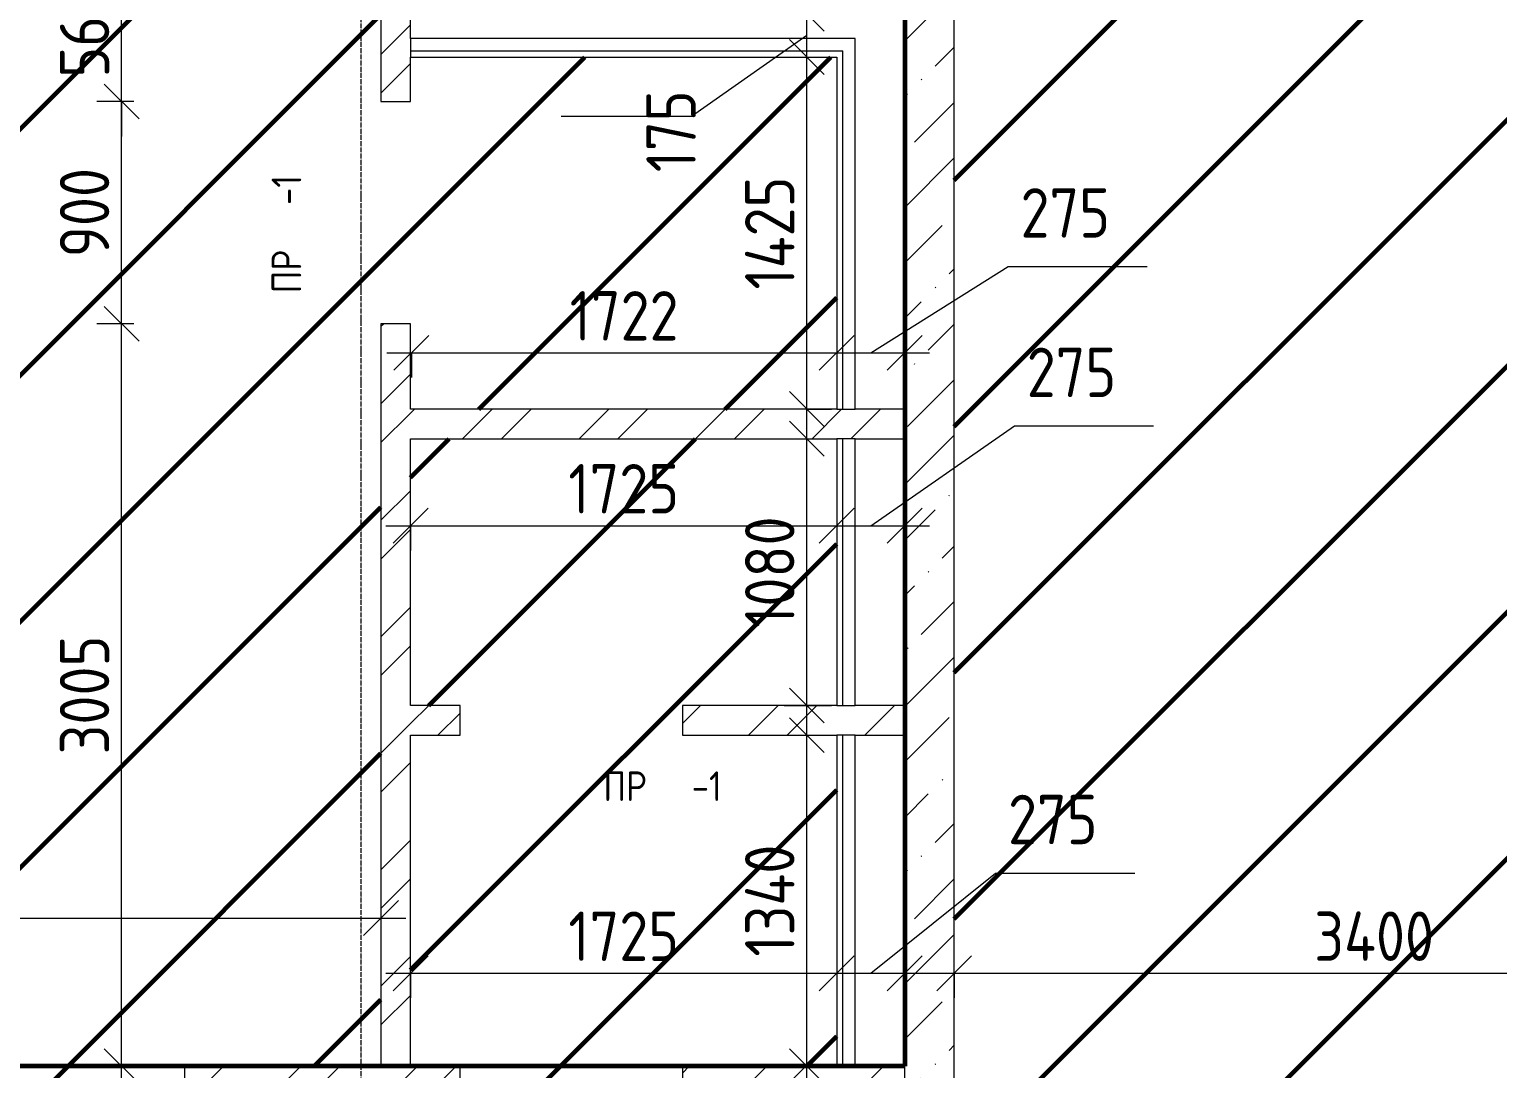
# Model space of a CAD drawing. Header units: millimetres. Extents: x -56773 to 323062, y -262288 to 76460.
# Drawn here: x 38457 to 44400, y 3715 to 7922 of the extents above; entities that cross this region are included whole.
import ezdxf

# ---------------------------------------------------------------- set-up
doc = ezdxf.new("R2010")
doc.units = ezdxf.units.MM
doc.linetypes.add('ADSK_Линия сетки', pattern=[25, 20, -2.5, 0, -2.5])
for name, color, linetype, lineweight in [('1.1) Шлифовка потолка', 5, 'Continuous', 60), ('Марки', 7, 'Continuous', 20), ('Оси', 7, 'Continuous', 9), ('Размеры', 7, 'Continuous', 9), ('Стены внутренние', 7, 'Continuous', 18), ('Стены наружные', 7, 'Continuous', 18), ('Стены штриховка', 7, 'Continuous', 9)]:
    doc.layers.add(name, color=color, linetype=linetype, lineweight=lineweight)
doc.styles.add('GOST Common_3', font='', dxfattribs={"width": 0.9, "height": 200})
doc.styles.add('GOST Common_9', font='', dxfattribs={"width": 0.9, "height": 120})
doc.styles.get('GOST Common_3').set_extended_font_data('GOST Common')
doc.styles.get('GOST Common_9').set_extended_font_data('GOST Common')
doc.dimstyles.new('ADSK_Основной_2_0_1', dxfattribs={"dimscale": 304.8, "dimtxt": 201.142999, "dimasz": 0.463911, "dimexe": 0.328084, "dimexo": 0.328084, "dimgap": 0.164042, "dimtad": 1, "dimdec": 3, "dimrnd": 0.001, "dimdsep": 46, "dimtxsty": 'GOST Common_3', "dimblk1": 'OBLIQUE', "dimblk2": 'OBLIQUE', "dimsah": 1, "dimcen": 0.09, "dimdle": 0.328084, "dimazin": 2, "dimtfac": 1, "dimtdec": 4, "dimtix": 1, "dimtmove": 1, "dimatfit": 3, "dimfxl": 1, "dimtvp": 1, "dimtolj": 1, "dimtzin": 0, "dimlwd": 20, "dimlwe": 20, "dimarcsym": 2})
doc.dimstyles.new('ADSK_Основной_2_0_2', dxfattribs={"dimscale": 304.8, "dimtxt": 201.142999, "dimasz": 0.463911, "dimexe": 0.328084, "dimexo": 0.328084, "dimgap": 0.164042, "dimtad": 1, "dimdec": 3, "dimrnd": 0.001, "dimdsep": 46, "dimtxsty": 'GOST Common_3', "dimblk1": 'OBLIQUE', "dimblk2": 'OBLIQUE', "dimsah": 1, "dimcen": 0.09, "dimdle": 0.328084, "dimazin": 2, "dimtfac": 1, "dimtdec": 4, "dimtix": 1, "dimtmove": 0, "dimatfit": 3, "dimfxl": 1, "dimtvp": 1, "dimtolj": 1, "dimtzin": 0, "dimlwd": 20, "dimlwe": 20, "dimarcsym": 2})
pattern_1 = [(45, (0, 0), (-235.7317, 235.7317), []), (45, (157.15, 0), (-235.7317, 235.7317), [])]
pattern_2 = [(90, (0, 0), (-100, 6e-15), [])]

# ---------------------------------------------------------------- blocks, each defined once
blk = doc.blocks.new('_Oblique')
at = {"color": 0, "linetype": 'ByBlock', "lineweight": -2}
blk.add_line((-0.5, -0.5), (0.5, 0.5), dxfattribs=at)
blk = doc.blocks.new('DIMBLOCK453-Кладочный план подвала')
at = {"layer": 'Defpoints', "color": 0, "transparency": 16777216}
for p in [(42200, 4201), (45600, 4201), (45600, 4101)]:
    blk.add_point(p, dxfattribs=at)
at = {"layer": 'Размеры', "color": 0, "lineweight": 20, "transparency": 16777216}
for p, q in [((42100, 4101), (45700, 4101)), ((42200, 4101), (42200, 4001)), ((45600, 4101), (45600, 4001))]:
    blk.add_line(p, q, dxfattribs=at)
at = {"layer": 'Размеры', "color": 0, "lineweight": 20, "transparency": 16777216, "xscale": 141.4, "yscale": 141.4, "zscale": 141.4, "rotation": 180}
blk.add_blockref('_Oblique', (42200, 4101), dxfattribs=at)
at = {"layer": 'Размеры', "color": 0, "lineweight": 20, "transparency": 16777216, "xscale": 141.4, "yscale": 141.4, "zscale": 141.4}
blk.add_blockref('_Oblique', (45600, 4101), dxfattribs=at)
at = {"layer": 'Размеры', "color": 0, "lineweight": 9, "transparency": 16777216, "insert": (43900, 4251), "char_height": 200, "width": 625.93, "attachment_point": 5, "style": 'GOST Common_3'}
blk.add_mtext('\\A1;3400', dxfattribs=at)
blk = doc.blocks.new('DIMBLOCK465-Кладочный план подвала')
at = {"layer": 'Defpoints', "color": 0, "transparency": 16777216}
for p in [(38830, 6730), (38980, 6730), (38730, 3725)]:
    blk.add_point(p, dxfattribs=at)
at = {"layer": 'Размеры', "color": 0, "lineweight": 20, "transparency": 16777216}
for p, q in [((38830, 3625), (38830, 6830)), ((38880, 6730), (38730, 6730)), ((38830, 3725), (38930, 3725))]:
    blk.add_line(p, q, dxfattribs=at)
at = {"layer": 'Размеры', "color": 0, "lineweight": 20, "transparency": 16777216, "xscale": 141.4, "yscale": 141.4, "zscale": 141.4}
for p, rotation in [((38830, 6730), 90), ((38830, 3725), 270)]:
    blk.add_blockref('_Oblique', p, dxfattribs=dict(at, rotation=rotation))
at = {"layer": 'Размеры', "color": 0, "lineweight": 9, "transparency": 16777216, "insert": (38680, 5227.5), "char_height": 200, "width": 605.475, "attachment_point": 5, "rotation": 90, "style": 'GOST Common_3'}
blk.add_mtext('\\A1;3005', dxfattribs=at)
blk = doc.blocks.new('DIMBLOCK466-Кладочный план подвала')
at = {"layer": 'Defpoints', "color": 0, "transparency": 16777216}
for p in [(38830, 7630), (38980, 7630), (38980, 6730)]:
    blk.add_point(p, dxfattribs=at)
at = {"layer": 'Размеры', "color": 0, "lineweight": 20, "transparency": 16777216}
for p, q in [((38830, 6630), (38830, 7730)), ((38880, 7630), (38730, 7630)), ((38880, 6730), (38730, 6730))]:
    blk.add_line(p, q, dxfattribs=at)
at = {"layer": 'Размеры', "color": 0, "lineweight": 20, "transparency": 16777216, "xscale": 141.4, "yscale": 141.4, "zscale": 141.4}
for p, rotation in [((38830, 7630), 90), ((38830, 6730), 270)]:
    blk.add_blockref('_Oblique', p, dxfattribs=dict(at, rotation=rotation))
at = {"layer": 'Размеры', "color": 0, "lineweight": 9, "transparency": 16777216, "insert": (38680, 7180), "char_height": 200, "width": 454.106, "attachment_point": 5, "rotation": 90, "style": 'GOST Common_3'}
blk.add_mtext('\\A1;900', dxfattribs=at)
blk = doc.blocks.new('DIMBLOCK467-Кладочный план подвала')
at = {"layer": 'Defpoints', "color": 0, "transparency": 16777216}
for p in [(38830, 8190), (38980, 8190), (38980, 7630)]:
    blk.add_point(p, dxfattribs=at)
at = {"layer": 'Размеры', "color": 0, "lineweight": 20, "transparency": 16777216}
for p, q in [((38830, 8190), (38830, 8331.4)), ((38880, 8190), (38730, 8190)), ((38830, 7630), (38830, 8190)), ((38880, 7630), (38730, 7630)), ((38830, 7630), (38830, 7488.6))]:
    blk.add_line(p, q, dxfattribs=at)
at = {"layer": 'Размеры', "color": 0, "lineweight": 20, "transparency": 16777216, "xscale": 141.4, "yscale": 141.4, "zscale": 141.4}
for p, rotation in [((38830, 8190), 270), ((38830, 7630), 90)]:
    blk.add_blockref('_Oblique', p, dxfattribs=dict(at, rotation=rotation))
at = {"layer": 'Размеры', "color": 0, "lineweight": 9, "transparency": 16777216, "insert": (38680, 7910), "char_height": 200, "width": 454.106, "attachment_point": 5, "rotation": 90, "style": 'GOST Common_3'}
blk.add_mtext('\\A1;560', dxfattribs=at)
blk = doc.blocks.new('DIMBLOCK476-Кладочный план подвала')
at = {"layer": 'Defpoints', "color": 0, "transparency": 16777216}
for p in [(40003, 6712.5), (41725, 6712.5), (41725, 6612.5)]:
    blk.add_point(p, dxfattribs=at)
at = {"layer": 'Размеры', "color": 0, "lineweight": 20, "transparency": 16777216}
for p, q in [((39903, 6612.5), (41825, 6612.5)), ((40003, 6612.5), (40003, 6512.5)), ((41725, 6612.5), (41725, 6512.5))]:
    blk.add_line(p, q, dxfattribs=at)
at = {"layer": 'Размеры', "color": 0, "lineweight": 20, "transparency": 16777216, "xscale": 141.4, "yscale": 141.4, "zscale": 141.4, "rotation": 180}
blk.add_blockref('_Oblique', (40003, 6612.5), dxfattribs=at)
at = {"layer": 'Размеры', "color": 0, "lineweight": 20, "transparency": 16777216, "xscale": 141.4, "yscale": 141.4, "zscale": 141.4}
blk.add_blockref('_Oblique', (41725, 6612.5), dxfattribs=at)
at = {"layer": 'Размеры', "color": 0, "lineweight": 9, "transparency": 16777216, "insert": (40864, 6762.5), "char_height": 200, "width": 560.473, "attachment_point": 5, "style": 'GOST Common_3'}
blk.add_mtext('\\A1;1722', dxfattribs=at)
blk = doc.blocks.new('DIMBLOCK477-Кладочный план подвала')
at = {"layer": 'Defpoints', "color": 0, "transparency": 16777216}
for p in [(41725, 6712.5), (42000, 6712.5), (42000, 6612.5)]:
    blk.add_point(p, dxfattribs=at)
at = {"layer": 'Размеры', "color": 0, "lineweight": 20, "transparency": 16777216}
for p, q in [((41862.5, 6612.5), (42418.6, 6962.4)), ((42418.6, 6962.4), (42981.4, 6962.4)), ((41625, 6612.5), (42100, 6612.5)), ((41725, 6612.5), (41725, 6512.5)), ((42000, 6612.5), (42000, 6512.5))]:
    blk.add_line(p, q, dxfattribs=at)
at = {"layer": 'Размеры', "color": 0, "lineweight": 20, "transparency": 16777216, "xscale": 141.4, "yscale": 141.4, "zscale": 141.4, "rotation": 180}
blk.add_blockref('_Oblique', (41725, 6612.5), dxfattribs=at)
at = {"layer": 'Размеры', "color": 0, "lineweight": 20, "transparency": 16777216, "xscale": 141.4, "yscale": 141.4, "zscale": 141.4}
blk.add_blockref('_Oblique', (42000, 6612.5), dxfattribs=at)
at = {"layer": 'Размеры', "color": 0, "lineweight": 9, "transparency": 16777216, "insert": (42468.6, 7279.1), "char_height": 200, "width": 454.106, "attachment_point": 1, "line_spacing_factor": 1.022761, "style": 'GOST Common_3'}
blk.add_mtext('\\A1;275', dxfattribs=at)
blk = doc.blocks.new('DIMBLOCK478-Кладочный план подвала')
at = {"layer": 'Defpoints', "color": 0, "transparency": 16777216}
for p in [(41503.7, 7810), (41603.6, 7810), (41503.7, 6385)]:
    blk.add_point(p, dxfattribs=at)
at = {"layer": 'Размеры', "color": 0, "lineweight": 20, "transparency": 16777216}
for p, q in [((41603.6, 6285), (41603.6, 7910)), ((41603.7, 7810), (41703.6, 7810)), ((41603.7, 6385), (41703.6, 6385))]:
    blk.add_line(p, q, dxfattribs=at)
at = {"layer": 'Размеры', "color": 0, "lineweight": 20, "transparency": 16777216, "xscale": 141.4, "yscale": 141.4, "zscale": 141.4}
for p, rotation in [((41603.6, 7810), 90), ((41603.6, 6385), 270)]:
    blk.add_blockref('_Oblique', p, dxfattribs=dict(at, rotation=rotation))
at = {"layer": 'Размеры', "color": 0, "lineweight": 9, "transparency": 16777216, "insert": (41453.6, 7097.5), "char_height": 200, "width": 580.928, "attachment_point": 5, "rotation": 90, "style": 'GOST Common_3'}
blk.add_mtext('\\A1;1425', dxfattribs=at)
blk = doc.blocks.new('DIMBLOCK479-Кладочный план подвала')
at = {"layer": 'Defpoints', "color": 0, "transparency": 16777216}
for p in [(41503.7, 7985), (41603.6, 7985), (41503.7, 7810)]:
    blk.add_point(p, dxfattribs=at)
at = {"layer": 'Размеры', "color": 0, "lineweight": 20, "transparency": 16777216}
for p, q in [((41603.6, 7710), (41603.6, 8085)), ((41603.7, 7985), (41703.6, 7985)), ((41603.6, 7897.5), (41137.3, 7569.5)), ((41603.7, 7810), (41703.6, 7810)), ((41137.3, 7569.5), (40608.7, 7569.5))]:
    blk.add_line(p, q, dxfattribs=at)
at = {"layer": 'Размеры', "color": 0, "lineweight": 20, "transparency": 16777216, "xscale": 141.4, "yscale": 141.4, "zscale": 141.4}
for p, rotation in [((41603.6, 7985), 90), ((41603.6, 7810), 270)]:
    blk.add_blockref('_Oblique', p, dxfattribs=dict(at, rotation=rotation))
at = {"layer": 'Размеры', "color": 0, "lineweight": 9, "transparency": 16777216, "insert": (40954, 7343.7), "char_height": 200, "width": 409.104, "attachment_point": 1, "rotation": 90, "line_spacing_factor": 1.022761, "style": 'GOST Common_3'}
blk.add_mtext('\\A1;175', dxfattribs=at)
blk = doc.blocks.new('DIMBLOCK480-Кладочный план подвала')
at = {"layer": 'Defpoints', "color": 0, "transparency": 16777216}
for p in [(41503.7, 6265), (41603.6, 6265), (41412, 5185)]:
    blk.add_point(p, dxfattribs=at)
at = {"layer": 'Размеры', "color": 0, "lineweight": 20, "transparency": 16777216}
for p, q in [((41603.6, 5085), (41603.6, 6365)), ((41603.7, 6265), (41703.6, 6265)), ((41512, 5185), (41703.6, 5185))]:
    blk.add_line(p, q, dxfattribs=at)
at = {"layer": 'Размеры', "color": 0, "lineweight": 20, "transparency": 16777216, "xscale": 141.4, "yscale": 141.4, "zscale": 141.4}
for p, rotation in [((41603.6, 6265), 90), ((41603.6, 5185), 270)]:
    blk.add_blockref('_Oblique', p, dxfattribs=dict(at, rotation=rotation))
at = {"layer": 'Размеры', "color": 0, "lineweight": 9, "transparency": 16777216, "insert": (41453.6, 5725), "char_height": 200, "width": 560.473, "attachment_point": 5, "rotation": 90, "style": 'GOST Common_3'}
blk.add_mtext('\\A1;1080', dxfattribs=at)
blk = doc.blocks.new('DIMBLOCK481-Кладочный план подвала')
at = {"layer": 'Defpoints', "color": 0, "transparency": 16777216}
for p in [(40000, 6012.5), (41725, 6012.5), (41725, 5912.5)]:
    blk.add_point(p, dxfattribs=at)
at = {"layer": 'Размеры', "color": 0, "lineweight": 20, "transparency": 16777216}
for p, q in [((39900, 5912.5), (41825, 5912.5)), ((40000, 5912.5), (40000, 5812.5)), ((41725, 5912.5), (41725, 5812.5))]:
    blk.add_line(p, q, dxfattribs=at)
at = {"layer": 'Размеры', "color": 0, "lineweight": 20, "transparency": 16777216, "xscale": 141.4, "yscale": 141.4, "zscale": 141.4, "rotation": 180}
blk.add_blockref('_Oblique', (40000, 5912.5), dxfattribs=at)
at = {"layer": 'Размеры', "color": 0, "lineweight": 20, "transparency": 16777216, "xscale": 141.4, "yscale": 141.4, "zscale": 141.4}
blk.add_blockref('_Oblique', (41725, 5912.5), dxfattribs=at)
at = {"layer": 'Размеры', "color": 0, "lineweight": 9, "transparency": 16777216, "insert": (40862.5, 6062.5), "char_height": 200, "width": 560.473, "attachment_point": 5, "style": 'GOST Common_3'}
blk.add_mtext('\\A1;1725', dxfattribs=at)
blk = doc.blocks.new('DIMBLOCK482-Кладочный план подвала')
at = {"layer": 'Defpoints', "color": 0, "transparency": 16777216}
for p in [(41725, 6012.5), (42000, 6012.5), (42000, 5912.5)]:
    blk.add_point(p, dxfattribs=at)
at = {"layer": 'Размеры', "color": 0, "lineweight": 20, "transparency": 16777216}
for p, q in [((41862.5, 5912.5), (42443.8, 6316.9)), ((42443.8, 6316.9), (43006.6, 6316.9)), ((41625, 5912.5), (42100, 5912.5)), ((41725, 5912.5), (41725, 5812.5)), ((42000, 5912.5), (42000, 5812.5))]:
    blk.add_line(p, q, dxfattribs=at)
at = {"layer": 'Размеры', "color": 0, "lineweight": 20, "transparency": 16777216, "xscale": 141.4, "yscale": 141.4, "zscale": 141.4, "rotation": 180}
blk.add_blockref('_Oblique', (41725, 5912.5), dxfattribs=at)
at = {"layer": 'Размеры', "color": 0, "lineweight": 20, "transparency": 16777216, "xscale": 141.4, "yscale": 141.4, "zscale": 141.4}
blk.add_blockref('_Oblique', (42000, 5912.5), dxfattribs=at)
at = {"layer": 'Размеры', "color": 0, "lineweight": 9, "transparency": 16777216, "insert": (42493.8, 6633.6), "char_height": 200, "width": 454.106, "attachment_point": 1, "line_spacing_factor": 1.022761, "style": 'GOST Common_3'}
blk.add_mtext('\\A1;275', dxfattribs=at)
blk = doc.blocks.new('DIMBLOCK483-Кладочный план подвала')
at = {"layer": 'Defpoints', "color": 0, "transparency": 16777216}
for p in [(40000, 4201), (41725, 4201), (41725, 4101)]:
    blk.add_point(p, dxfattribs=at)
at = {"layer": 'Размеры', "color": 0, "lineweight": 20, "transparency": 16777216}
for p, q in [((39900, 4101), (41825, 4101)), ((40000, 4101), (40000, 4001)), ((41725, 4101), (41725, 4001))]:
    blk.add_line(p, q, dxfattribs=at)
at = {"layer": 'Размеры', "color": 0, "lineweight": 20, "transparency": 16777216, "xscale": 141.4, "yscale": 141.4, "zscale": 141.4, "rotation": 180}
blk.add_blockref('_Oblique', (40000, 4101), dxfattribs=at)
at = {"layer": 'Размеры', "color": 0, "lineweight": 20, "transparency": 16777216, "xscale": 141.4, "yscale": 141.4, "zscale": 141.4}
blk.add_blockref('_Oblique', (41725, 4101), dxfattribs=at)
at = {"layer": 'Размеры', "color": 0, "lineweight": 9, "transparency": 16777216, "insert": (40862.5, 4251), "char_height": 200, "width": 560.473, "attachment_point": 5, "style": 'GOST Common_3'}
blk.add_mtext('\\A1;1725', dxfattribs=at)
blk = doc.blocks.new('DIMBLOCK484-Кладочный план подвала')
at = {"layer": 'Defpoints', "color": 0, "transparency": 16777216}
for p in [(41725, 4201), (42000, 4201), (42000, 4101)]:
    blk.add_point(p, dxfattribs=at)
at = {"layer": 'Размеры', "color": 0, "lineweight": 20, "transparency": 16777216}
for p, q in [((41862.5, 4101), (42368.1, 4506.9)), ((42368.1, 4506.9), (42931, 4506.9)), ((41625, 4101), (42100, 4101)), ((41725, 4101), (41725, 4001)), ((42000, 4101), (42000, 4001))]:
    blk.add_line(p, q, dxfattribs=at)
at = {"layer": 'Размеры', "color": 0, "lineweight": 20, "transparency": 16777216, "xscale": 141.4, "yscale": 141.4, "zscale": 141.4, "rotation": 180}
blk.add_blockref('_Oblique', (41725, 4101), dxfattribs=at)
at = {"layer": 'Размеры', "color": 0, "lineweight": 20, "transparency": 16777216, "xscale": 141.4, "yscale": 141.4, "zscale": 141.4}
blk.add_blockref('_Oblique', (42000, 4101), dxfattribs=at)
at = {"layer": 'Размеры', "color": 0, "lineweight": 9, "transparency": 16777216, "insert": (42418.1, 4823.6), "char_height": 200, "width": 454.106, "attachment_point": 1, "line_spacing_factor": 1.022761, "style": 'GOST Common_3'}
blk.add_mtext('\\A1;275', dxfattribs=at)
blk = doc.blocks.new('DIMBLOCK485-Кладочный план подвала')
at = {"layer": 'Defpoints', "color": 0, "transparency": 16777216}
for p in [(41503.7, 5065), (41603.6, 5065), (41503.7, 3725)]:
    blk.add_point(p, dxfattribs=at)
at = {"layer": 'Размеры', "color": 0, "lineweight": 20, "transparency": 16777216}
for p, q in [((41603.6, 3625), (41603.6, 5165)), ((41603.7, 5065), (41703.6, 5065)), ((41603.7, 3725), (41703.6, 3725))]:
    blk.add_line(p, q, dxfattribs=at)
at = {"layer": 'Размеры', "color": 0, "lineweight": 20, "transparency": 16777216, "xscale": 141.4, "yscale": 141.4, "zscale": 141.4}
for p, rotation in [((41603.6, 5065), 90), ((41603.6, 3725), 270)]:
    blk.add_blockref('_Oblique', p, dxfattribs=dict(at, rotation=rotation))
at = {"layer": 'Размеры', "color": 0, "lineweight": 9, "transparency": 16777216, "insert": (41453.6, 4395), "char_height": 200, "width": 580.928, "attachment_point": 5, "rotation": 90, "style": 'GOST Common_3'}
blk.add_mtext('\\A1;1340', dxfattribs=at)
blk = doc.blocks.new('DIMBLOCK486-Кладочный план подвала')
at = {"layer": 'Defpoints', "color": 0, "transparency": 16777216}
for p in [(28470, 4424.5), (39880, 4424.5), (39880, 4324.5)]:
    blk.add_point(p, dxfattribs=at)
at = {"layer": 'Размеры', "color": 0, "lineweight": 20, "transparency": 16777216}
for p, q in [((28370, 4324.5), (39980, 4324.5)), ((28470, 4324.5), (28470, 4224.5)), ((39880, 4324.5), (39880, 4224.5))]:
    blk.add_line(p, q, dxfattribs=at)
at = {"layer": 'Размеры', "color": 0, "lineweight": 20, "transparency": 16777216, "xscale": 141.4, "yscale": 141.4, "zscale": 141.4, "rotation": 180}
blk.add_blockref('_Oblique', (28470, 4324.5), dxfattribs=at)
at = {"layer": 'Размеры', "color": 0, "lineweight": 20, "transparency": 16777216, "xscale": 141.4, "yscale": 141.4, "zscale": 141.4}
blk.add_blockref('_Oblique', (39880, 4324.5), dxfattribs=at)
at = {"layer": 'Размеры', "color": 0, "lineweight": 9, "transparency": 16777216, "insert": (34175, 4474.5), "char_height": 200, "width": 642.294, "attachment_point": 5, "style": 'GOST Common_3'}
blk.add_mtext('\\A1;11410', dxfattribs=at)

msp = doc.modelspace()

# ---------------------------------------------------------------- hatches: boundary and pattern name
at = {"layer": '1.1) Шлифовка потолка', "transparency": 33554687}
h = msp.add_hatch(dxfattribs=at)
h.set_pattern_fill('ANSI31', color=256, scale=222)
h.paths.add_polyline_path([(20425, -1315.031), (15600, -1315.031), (15600, -6795.031), (16000, -6795.031), (16000, -6945.031), (21600, -6945.031), (21600, -6795.031), (22000, -6795.031), (22000, -6945.031), (23465, -6945.031), (23465, -6410.031), (23585, -6410.031), (23585, -6945.031), (27600, -6945.031), (27600, -6795.031), (27880, -6795.031), (27880, -1315.031), (25680, -1315.031), (25680, -1755.031), (25560, -1755.031), (25560, -1315.031), (23860, -1315.031), (23860, -2790.031), (25560, -2790.031), (25560, -2655.031), (25680, -2655.031), (25680, -3235.031), (25560, -3235.031), (25560, -3085.031), (23760, -3085.031), (23760, -4285.031), (25560, -4285.031), (25560, -4135.031), (25680, -4135.031), (25680, -4405.031), (23585, -4405.031), (23585, -5210.031), (23465, -5210.031), (23465, -3410.031), (23290, -3410.031), (23290, -3290.031), (23465, -3290.031), (23465, -1590.031), (22040, -1590.031), (22040, -3290.031), (22390, -3290.031), (22390, -3410.031), (21595, -3410.031), (21595, -3290.031), (21745, -3290.031), (21745, -1490.031), (20545, -1490.031), (20545, -3290.031), (20695, -3290.031), (20695, -3410.031), (20425, -3410.031)])
h.paths.add_polyline_path([(45600, 11004.969), (42200, 11004.969), (42200, 2804.969), (43475, 2804.969), (43475, 2724.969), (44525, 2724.969), (44525, 2804.969), (45600, 2804.969)])
h = msp.add_hatch(dxfattribs=at)
h.set_pattern_fill('ANSI31', color=256, scale=222)
h.paths.add_polyline_path([(28350, 7429.969), (28470, 7429.969), (28470, 3724.969), (39880, 3724.969), (39880, 6729.969), (40000, 6729.969), (40000, 6384.969), (41725, 6384.969), (41725, 7809.969), (40000, 7809.969), (40000, 7629.969), (39880, 7629.969), (39880, 8189.969), (40000, 8189.969), (40000, 8104.969), (41825, 8104.969), (41825, 9354.969), (40000, 9354.969), (40000, 9204.969), (40000, 9089.969), (39880, 9089.969), (39880, 9204.969), (39600, 9204.969), (39600, 9354.969), (34000, 9354.969), (34000, 9204.969), (33600, 9204.969), (33600, 9354.969), (28470, 9354.969), (28470, 8629.969), (28350, 8629.969), (28350, 9354.969), (28000, 9354.969), (28000, 9204.969), (27600, 9204.969), (27600, 9354.969), (23190, 9354.969), (23190, 3724.969), (25260, 3724.969), (25260, 4674.969), (25380, 4674.969), (25380, 3999.969), (26855, 3999.969), (26855, 5699.969), (25380, 5699.969), (25380, 5574.969), (25260, 5574.969), (25260, 5819.969), (27300, 5819.969), (27300, 5699.969), (27150, 5699.969), (27150, 3899.969), (28350, 3899.969), (28350, 5699.969), (28200, 5699.969), (28200, 5819.969), (28350, 5819.969)])
h = msp.add_hatch(dxfattribs=at)
h.set_pattern_fill('ANSI31', color=256, scale=222)
h.paths.add_polyline_path([(59950, 9361.6677), (55920, 9361.6677), (55920, 1424.969), (59030, 1424.969), (59030, 1654.969), (59150, 1654.969), (59150, 1304.969), (55920, 1304.969), (55920, 969.969), (55800, 969.969), (55800, 2604.969), (52050, 2604.969), (52050, 2724.969), (50500, 2724.969), (50500, 2604.969), (48050, 2604.969), (48050, 2724.969), (46500, 2724.969), (46500, 2604.969), (45800, 2604.969), (44525, 2604.969), (44525, 2724.969), (43475, 2724.969), (43475, 2604.969), (42120, 2604.969), (42120, -1195.031), (44275, -1195.031), (44275, -1315.031), (45475, -1315.031), (45475, -1195.031), (45550, -1195.031), (45550, -745.031), (46050, -745.031), (46325, -745.031), (46325, -1195.031), (46750, -1195.031), (46750, -1315.031), (47800, -1315.031), (47800, -1195.031), (48575, -1195.031), (48575, -470.031), (50125, -470.031), (50125, -1195.031), (50470, -1195.031), (50470, -1315.031), (52020, -1315.031), (52020, -1195.031), (55075, -1195.031), (55075, -745.031), (55350, -745.031), (55800, -745.031), (55800, -580.031), (55920, -580.031), (55920, -1195.031), (60125, -1195.031), (60125, -1315.031), (61175, -1315.031), (61175, -1195.031), (61350, -1195.031), (61350, -745.031), (61550, -745.031), (61550, 2904.969), (60900, 2904.969, -1), (60800, 2904.969), (60150, 2904.969), (59950, 2904.969), (59150, 2904.969), (59150, 2704.969), (59030, 2704.969), (59030, 3024.969), (59950, 3024.969)])
h = msp.add_hatch(dxfattribs=at)
h.set_pattern_fill('ANSI31', color=256, scale=222)
h.paths.add_polyline_path([(41725, 6264.969), (40000, 6264.969), (40000, 5184.969), (40200, 5184.969), (40200, 5064.969), (40000, 5064.969), (40000, 3724.969), (41725, 3724.969), (41725, 5064.969), (41100, 5064.969), (41100, 5184.969), (41725, 5184.969)])
h = msp.add_hatch(dxfattribs=at)
h.set_pattern_fill('ANSI31', color=256, scale=222)
h.paths.add_polyline_path([(42120, 1729.969), (42000, 1729.969), (42000, 2604.969), (42000, 3604.969), (41100, 3604.969), (41100, 3724.969), (40200, 3724.969), (40200, 3604.969), (40050, 3604.969), (40050, 3154.969), (40050, 2879.969), (39275, 2879.969), (39275, 3604.969), (39085, 3604.969), (39085, 3724.969), (37885, 3724.969), (37885, 3604.969), (34400, 3604.969), (34400, 2879.969), (30675, 2879.969), (30675, 3604.969), (30495, 3604.969), (30495, 3724.969), (29295, 3724.969), (29295, 3604.969), (28325, 3604.969), (28325, 3154.969), (28050, 3154.969), (27550, 3154.969), (27550, 3604.969), (25015, 3604.969), (25015, 3724.969), (23815, 3724.969), (23815, 3604.969), (22050, 3604.969), (22050, 3154.969), (21550, 3154.969), (21275, 3154.969), (21275, 3604.969), (21040, 3604.969), (21040, 3724.969), (19990, 3724.969), (19990, 3604.969), (18420, 3604.969), (18420, 3724.969), (17370, 3724.969), (17370, 3604.969), (16325, 3604.969), (16325, 3154.969), (16050, 3154.969), (15550, 3154.969), (15550, 3604.969), (15050, 3604.969), (15050, 3154.969), (14550, 3154.969), (14550, 3604.969), (14460, 3604.969), (14460, 3724.969), (13410, 3724.969), (13410, 3604.969), (13375, 3604.969), (13375, 2929.969), (12600, 2929.969), (12600, 2604.969), (12150, 2604.969), (10600, 2604.969), (8800, 2604.969), (6005, 2604.969), (6005, 2829.969), (4205, 2829.969), (1410, 2829.969), (1410, 2064.969), (1410, 14.969), (1410, -425.031), (3100, -425.031), (3100, -545.031), (3000, -545.031), (3000, -745.031), (3050, -745.031), (3050, -1245.031), (3050, -1315.031), (4250, -1315.031), (4250, -545.031), (4150, -545.031), (4150, -425.031), (4520, -425.031), (4520, -545.031), (4370, -545.031), (4370, -1315.031), (6200, -1315.031), (6200, -545.031), (5570, -545.031), (5570, -425.031), (6975, -425.031), (6975, -545.031), (6775, -545.031), (6775, -820.031), (6400, -820.031), (6400, -1315.031), (8600, -1315.031), (8600, -1245.031), (8550, -1245.031), (8550, -745.031), (8600, -745.031), (8600, -545.031), (8025, -545.031), (8025, -425.031), (11245, -425.031), (11245, -1195.031), (12480, -1195.031), (12480, -1315.031), (14030, -1315.031), (14030, -1195.031), (14550, -1195.031), (14550, -745.031), (15050, -745.031), (15050, -1195.031), (15550, -1195.031), (15550, -745.031), (16050, -745.031), (16325, -745.031), (16325, -1195.031), (16705, -1195.031), (16705, -1315.031), (17905, -1315.031), (17905, -1195.031), (18200, -1195.031), (18200, -470.031), (22050, -470.031), (22050, -745.031), (22050, -1195.031), (26055, -1195.031), (26055, -1315.031), (27255, -1315.031), (27255, -1195.031), (27550, -1195.031), (27550, -745.031), (27550, -470.031), (30645, -470.031), (30645, -1195.031), (31830, -1195.031), (31830, -1315.031), (32880, -1315.031), (32880, -1195.031), (33275, -1195.031), (33275, -745.031), (33550, -745.031), (34050, -745.031), (34050, -1195.031), (36675, -1195.031), (36675, -1315.031), (37725, -1315.031), (37725, -1195.031), (39275, -1195.031), (39275, -745.031), (39550, -745.031), (40050, -745.031), (40050, -1195.031), (40255, -1195.031), (40255, -1315.031), (41455, -1315.031), (41455, -1195.031), (42000, -1195.031), (42000, -320.031), (42120, -320.031)])
at = {"layer": 'Стены внутренние', "lineweight": 9}
h = msp.add_hatch(dxfattribs=at)
h.set_pattern_fill('FP_2', color=256, style=0, pattern_type=2)
h.set_pattern_definition(pattern_1)
h.paths.add_polyline_path([(40000, 3724.969), (40000, 6729.969), (39880, 6729.969), (39880, 3724.969)])
h.paths.add_polyline_path([(39880, 7629.969), (40000, 7629.969), (40000, 8189.969), (39880, 8189.969), (39880, 8173.8197)])
h.paths.add_polyline_path([(39880, 9089.969), (40000, 9089.969), (40000, 9204.969), (39880, 9204.969)])
at = {"layer": 'Стены внутренние', "lineweight": 9, "true_color": 0x0080c0}
h = msp.add_hatch(dxfattribs=at)
h.set_pattern_fill('FP_5', color=142, style=0, pattern_type=2)
h.set_pattern_definition(pattern_2)
h.paths.add_polyline_path([(41800, 6384.969), (41800, 7884.969), (41750, 7884.969), (41750, 6384.969)])
at = {"layer": 'Стены внутренние', "lineweight": 9}
h = msp.add_hatch(dxfattribs=at)
h.set_pattern_fill('FP_2', color=256, style=0, pattern_type=2)
h.set_pattern_definition(pattern_1)
h.paths.add_polyline_path([(42000, 6264.969), (42000, 6384.969), (40000, 6384.969), (40000, 6264.969), (41913.8613, 6264.969)])
at = {"layer": 'Стены внутренние', "lineweight": 9, "true_color": 0x0080c0}
h = msp.add_hatch(dxfattribs=at)
h.set_pattern_fill('FP_5', color=142, style=0, pattern_type=2)
h.set_pattern_definition(pattern_2)
h.paths.add_polyline_path([(41800, 5184.969), (41800, 6264.969), (41750, 6264.969), (41750, 5184.969)])
at = {"layer": 'Стены внутренние', "lineweight": 9}
h = msp.add_hatch(dxfattribs=at)
h.set_pattern_fill('FP_2', color=256, style=0, pattern_type=2)
h.set_pattern_definition(pattern_1)
h.paths.add_polyline_path([(42000, 5064.969), (42000, 5184.969), (41100, 5184.969), (41100, 5064.969), (41913.8613, 5064.969)])
h.paths.add_polyline_path([(40200, 5064.969), (40200, 5184.969), (40000, 5184.969), (40000, 5064.969)])
at = {"layer": 'Стены внутренние', "lineweight": 9, "true_color": 0x0080c0}
h = msp.add_hatch(dxfattribs=at)
h.set_pattern_fill('FP_5', color=142, style=0, pattern_type=2)
h.set_pattern_definition(pattern_2)
h.paths.add_polyline_path([(41800, 3724.969), (41800, 5064.969), (41750, 5064.969), (41750, 3724.969)])
at = {"layer": 'Стены внутренние', "lineweight": 9}
h = msp.add_hatch(dxfattribs=at)
h.set_pattern_fill('FP_2', color=256, style=0, pattern_type=2)
h.set_pattern_definition(pattern_1)
h.paths.add_polyline_path([(41913.8613, 3604.969), (42000, 3604.969), (42000, 3724.969), (41100, 3724.969), (41100, 3604.969)])
h.paths.add_polyline_path([(39195.932, 3604.969), (39550, 3604.969), (39550, 3654.969), (40050, 3654.969), (40050, 3604.969), (40200, 3604.969), (40200, 3724.969), (39085, 3724.969), (39085, 3604.969)])
h.paths.add_polyline_path([(37885, 3604.969), (37885, 3724.969), (30495, 3724.969), (30495, 3604.969), (33550, 3604.969), (33550, 3654.969), (34050, 3654.969), (34050, 3604.969), (36478.0028, 3604.969)])
h.paths.add_polyline_path([(29295, 3604.969), (29295, 3724.969), (25015, 3724.969), (25015, 3604.969), (28325, 3604.969)])
h.paths.add_polyline_path([(23815, 3604.969), (23815, 3724.969), (21040, 3724.969), (21040, 3604.969), (21550, 3604.969), (21550, 3654.969), (22050, 3654.969), (22050, 3604.969), (22888.3565, 3604.969)])
h.paths.add_polyline_path([(19990, 3604.969), (19990, 3724.969), (18420, 3724.969), (18420, 3604.969)])
h.paths.add_polyline_path([(17370, 3604.969), (17370, 3724.969), (14460, 3724.969), (14460, 3604.969), (14550, 3604.969), (14550, 3654.969), (15050, 3654.969), (15050, 3604.969), (15550, 3604.969), (15550, 3654.969), (16050, 3654.969), (16050, 3604.969), (16325, 3604.969)])
h.paths.add_polyline_path([(13375, 3604.969), (13410, 3604.969), (13410, 3724.969), (12600, 3724.969), (12600, 3604.969), (13350, 3604.969)])
at = {"layer": 'Стены наружные', "lineweight": 9}
h = msp.add_hatch(dxfattribs=at)
h.set_pattern_fill('FP_1', color=256, style=0, pattern_type=2)
h.set_pattern_definition([(45, (0, 0), (84.19025, 308.69666), [396.875, -79.375, 3.353, -76.022])])
h.paths.add_polyline_path([(42200, 2604.969), (42200, 11204.969), (42000, 11204.969), (42000, 2604.969)])

# ---------------------------------------------------------------- linework, layer by layer
at = {"layer": '1.1) Шлифовка потолка'}
msp.add_lwpolyline([(42000, 3724.969), (12600, 3724.969), (12600, 9354.969), (42000, 9354.969)], close=True, dxfattribs=at)
at = {"layer": 'Оси', "linetype": 'ADSK_Линия сетки', "lineweight": 5}
for p, q in [((39800, -10973.8823), (39800, 10027.4451)), ((42000, -10973.8823), (42000, 10027.4451))]:
    msp.add_line(p, q, dxfattribs=at)
at = {"layer": 'Стены внутренние', "lineweight": 5}
for p, q in [((39880, 8189.969), (39880, 7629.969)), ((40000, 7884.969), (40000, 7984.969)), ((41800, 7884.969), (40000, 7884.969)), ((41800, 6384.969), (41800, 7884.969)), ((40000, 7629.969), (40000, 7809.969)), ((40000, 7809.969), (41725, 7809.969)), ((41725, 7809.969), (41725, 6384.969)), ((39880, 7629.969), (40000, 7629.969)), ((40000, 6729.969), (39880, 6729.969)), ((39880, 6729.969), (39880, 3724.969)), ((40000, 6384.969), (40000, 6729.969)), ((41725, 6384.969), (40000, 6384.969)), ((42000, 6384.969), (41800, 6384.969)), ((40000, 5184.969), (40000, 6264.969)), ((40000, 6264.969), (41725, 6264.969)), ((41725, 6264.969), (41725, 5184.969)), ((41800, 6264.969), (42000, 6264.969)), ((41800, 5184.969), (41800, 6264.969)), ((40200, 5184.969), (40000, 5184.969)), ((40200, 5064.969), (40200, 5184.969)), ((41725, 5184.969), (41100, 5184.969)), ((41100, 5184.969), (41100, 5064.969)), ((42000, 5184.969), (41800, 5184.969)), ((40000, 3724.969), (40000, 5064.969)), ((40000, 5064.969), (40200, 5064.969)), ((41100, 5064.969), (41725, 5064.969)), ((41725, 5064.969), (41725, 3724.969)), ((41800, 5064.969), (42000, 5064.969)), ((41800, 3724.969), (41800, 5064.969)), ((39880, 3724.969), (39085, 3724.969)), ((39085, 3724.969), (39085, 3604.969)), ((40200, 3724.969), (40000, 3724.969)), ((40200, 3604.969), (40200, 3724.969)), ((41725, 3724.969), (41100, 3724.969)), ((41100, 3724.969), (41100, 3604.969)), ((42000, 3724.969), (41800, 3724.969))]:
    msp.add_line(p, q, dxfattribs=at)
at = {"layer": 'Стены наружные', "lineweight": 9}
for p, q in [((42200, 2804.969), (42200, 11004.969)), ((42000, 7984.969), (42000, 6384.969)), ((42000, 6264.969), (42000, 5184.969)), ((42000, 5064.969), (42000, 3724.969))]:
    msp.add_line(p, q, dxfattribs=at)
at = {"layer": 'Стены штриховка', "lineweight": 9}
for p, q in [((40000, 7884.969), (40000, 7809.969)), ((40000, 7834.969), (41750, 7834.969)), ((41750, 6384.969), (41750, 7834.969)), ((41725, 6384.969), (41800, 6384.969)), ((42000, 6264.969), (42000, 6384.969)), ((41800, 6264.969), (41725, 6264.969)), ((41750, 5184.969), (41750, 6264.969)), ((41725, 5184.969), (41800, 5184.969)), ((42000, 5064.969), (42000, 5184.969)), ((41800, 5064.969), (41725, 5064.969)), ((41750, 3724.969), (41750, 5064.969)), ((41725, 3724.969), (41800, 3724.969)), ((42000, 3604.969), (42000, 3724.969))]:
    msp.add_line(p, q, dxfattribs=at)

# ---------------------------------------------------------------- texts
at = {"layer": 'Марки', "lineweight": 9, "char_height": 120, "attachment_point": 1, "rotation": 90, "style": 'GOST Common_9'}
for s, insert, width in [('-1', (39437.3996, 7211.0756), 331.898625), ('ПР', (39437.3996, 6853.8881), 432.91125)]:
    msp.add_mtext(s, dxfattribs=dict(at, insert=insert, width=width))
at = {"layer": 'Марки', "lineweight": 9, "char_height": 120, "attachment_point": 1, "style": 'GOST Common_9'}
for s, insert, width in [('ПР', (40780.5479, 4918.1806), 432.91125), ('-1', (41137.7354, 4918.1806), 331.898625)]:
    msp.add_mtext(s, dxfattribs=dict(at, insert=insert, width=width))

# ---------------------------------------------------------------- dimensions: what is measured, and where the dimension line sits
at = {"layer": 'Размеры', "lineweight": 9}
for base, p1, p2, override, picture, middle in [((38829.9878, 8189.969), (38980, 7629.969), (38980, 8189.969), {"dimpost": '<>', "dimfxl": 560}, 'DIMBLOCK467-Кладочный план подвала', (38679.9878, 7909.969)), ((41603.6477, 7809.969), (41503.6628, 6384.969), (41503.6628, 7809.969), {"dimpost": '<>', "dimfxl": 1425}, 'DIMBLOCK478-Кладочный план подвала', (41453.6477, 7097.469)), ((38829.9878, 7629.969), (38980, 6729.969), (38980, 7629.969), {"dimpost": '<>', "dimfxl": 900}, 'DIMBLOCK466-Кладочный план подвала', (38679.9878, 7179.969)), ((38829.9878, 6729.969), (38730.0029, 3724.969), (38980, 6729.969), {"dimpost": '<>', "dimfxl": 3015.381162}, 'DIMBLOCK465-Кладочный план подвала', (38679.9878, 5227.469)), ((41603.6477, 6264.969), (41412, 5184.969), (41503.6628, 6264.969), {"dimpost": '<>', "dimfxl": 1083.88287}, 'DIMBLOCK480-Кладочный план подвала', (41453.6477, 5724.969)), ((41603.6477, 5064.969), (41503.6628, 3724.969), (41503.6628, 5064.969), {"dimpost": '<>', "dimfxl": 1340}, 'DIMBLOCK485-Кладочный план подвала', (41453.6477, 4394.969))]:
    dim = msp.add_linear_dim(base=base, p1=p1, p2=p2, angle=90, dimstyle='ADSK_Основной_2_0_2', override=override, dxfattribs=at)
    dim.commit()
    dim.dimension.update_dxf_attribs({"geometry": picture, "text_midpoint": middle})
dim = msp.add_linear_dim(base=(41603.6477, 7984.969), p1=(41503.6628, 7809.969), p2=(41503.6628, 7984.969), angle=90, dimstyle='ADSK_Основной_2_0_1', override={"dimpost": '<>', "dimfxl": 175}, dxfattribs=at)
dim.commit()
dim.dimension.update_dxf_attribs({"geometry": 'DIMBLOCK479-Кладочный план подвала', "text_midpoint": (41087.2989, 7569.4678), "dimtype": 160, "text_rotation": 90})
for base, p1, p2, picture, middle in [((42000, 6612.4936), (41725, 6712.4785), (42000, 6712.4785), 'DIMBLOCK477-Кладочный план подвала', (42468.5537, 6962.4211)), ((42000, 5912.4936), (41725, 6012.4785), (42000, 6012.4785), 'DIMBLOCK482-Кладочный план подвала', (42493.7691, 6316.9079)), ((42000, 4100.9898), (41725, 4200.9747), (42000, 4200.9747), 'DIMBLOCK484-Кладочный план подвала', (42418.123, 4506.9253))]:
    dim = msp.add_linear_dim(base=base, p1=p1, p2=p2, dimstyle='ADSK_Основной_2_0_1', override={"dimpost": '<>', "dimfxl": 275}, dxfattribs=at)
    dim.commit()
    dim.dimension.update_dxf_attribs({"geometry": picture, "text_midpoint": middle, "dimtype": 160})
for base, p1, p2, override, picture, middle in [((41725, 6612.4936), (40003, 6712.4785), (41725, 6712.4785), {"dimpost": '<>', "dimfxl": 1722}, 'DIMBLOCK476-Кладочный план подвала', (40864, 6762.4936)), ((41725, 5912.4936), (40000, 6012.4785), (41725, 6012.4785), {"dimpost": '<>', "dimfxl": 1725}, 'DIMBLOCK481-Кладочный план подвала', (40862.5, 6062.4936)), ((39880, 4324.5436), (28470, 4424.5285), (39880, 4424.5285), {"dimpost": '<>', "dimfxl": 11410}, 'DIMBLOCK486-Кладочный план подвала', (34175, 4474.5436)), ((41725, 4100.9898), (40000, 4200.9747), (41725, 4200.9747), {"dimpost": '<>', "dimfxl": 1725}, 'DIMBLOCK483-Кладочный план подвала', (40862.5, 4250.9898)), ((45600, 4100.9898), (42200, 4200.9747), (45600, 4200.9747), {"dimpost": '<>', "dimfxl": 3400}, 'DIMBLOCK453-Кладочный план подвала', (43900, 4250.9898))]:
    dim = msp.add_linear_dim(base=base, p1=p1, p2=p2, dimstyle='ADSK_Основной_2_0_2', override=override, dxfattribs=at)
    dim.commit()
    dim.dimension.update_dxf_attribs({"geometry": picture, "text_midpoint": middle})

doc.saveas('drawing.dxf')
